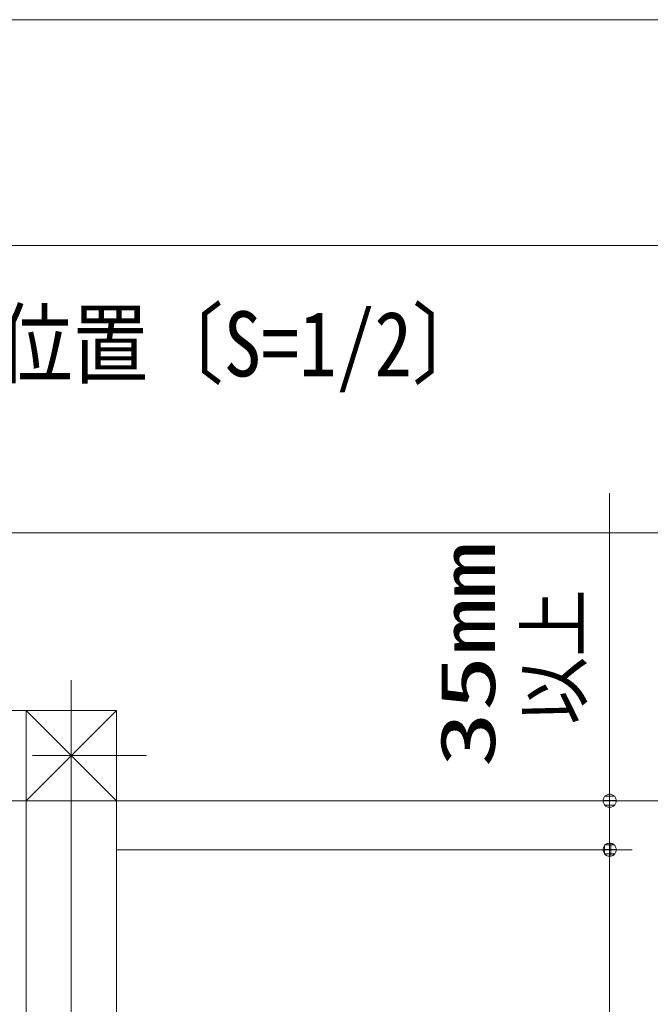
# Model space of a CAD drawing. Units: millimetres on the paper, scale 1:2. Extents: x -305 to 305, y -152 to 152.
# Drawn here: x -188.58 to -160.65, y 104.88 to 148.5 of the extents above; entities that cross this region are included whole.
import ezdxf
from ezdxf.enums import TextEntityAlignment as Align

# ---------------------------------------------------------------- set-up
doc = ezdxf.new("R2010")
doc.units = ezdxf.units.MM
doc.linetypes.add('LONG_CHAIN', pattern=[21, 18, -1, 1, -1])
for name, color, linetype, lineweight in [('0-1_S1', 7, 'Continuous', 9), ('0-3_0', 7, 'Continuous', 9), ('0-4_図面枠', 3, 'Continuous', 9), ('0-5_DEFPOINTS', 7, 'Continuous', 9)]:
    doc.layers.add(name, color=color, linetype=linetype, lineweight=lineweight)
doc.layers.add('0-7_PV', color=7, linetype='Continuous')
doc.styles.add('ＭＳ ゴシック', font='')
doc.styles.get('ＭＳ ゴシック').set_extended_font_data('MS Gothic')

# ---------------------------------------------------------------- blocks, each defined once
blk = doc.blocks.new('_DOTSMALL')
at = {"layer": '0-3_0'}
for p, q in [((0.0746, 0.1), (-0.0746, 0.1)), ((0.1223, -0.0248), (-0.1223, -0.0248))]:
    blk.add_line(p, q, dxfattribs=at)
for points in [[(0.125, 0), (0.124, 0.0157), (0.1211, 0.0311), (0.1162, 0.046), (0.1095, 0.0602), (0.1011, 0.0735), (0.0911, 0.0856), (0.0797, 0.0963), (0.067, 0.1055), (0.0532, 0.1131), (0.0386, 0.1189), (0.0234, 0.1228), (0.0078, 0.1248), (-0.0078, 0.1248), (-0.0234, 0.1228), (-0.0386, 0.1189), (-0.0532, 0.1131), (-0.067, 0.1055), (-0.0797, 0.0963), (-0.0911, 0.0856), (-0.1011, 0.0735), (-0.1095, 0.0602), (-0.1162, 0.046), (-0.1211, 0.0311), (-0.124, 0.0157), (-0.125, 0), (0, 0)], [(-0.125, 0), (-0.124, -0.0157), (-0.1211, -0.0311), (-0.1162, -0.046), (-0.1095, -0.0602), (-0.1011, -0.0735), (-0.0911, -0.0856), (-0.0797, -0.0963), (-0.067, -0.1055), (-0.0532, -0.1131), (-0.0386, -0.1189), (-0.0234, -0.1228), (-0.0078, -0.1248), (0.0078, -0.1248), (0.0234, -0.1228), (0.0386, -0.1189), (0.0532, -0.1131), (0.067, -0.1055), (0.0797, -0.0963), (0.0911, -0.0856), (0.1011, -0.0735), (0.1095, -0.0602), (0.1162, -0.046), (0.1211, -0.0311), (0.124, -0.0157), (0.125, 0), (0, 0)]]:
    blk.add_lwpolyline(points, close=True, dxfattribs=at)

msp = doc.modelspace()

# ---------------------------------------------------------------- linework, layer by layer
at = {"layer": '0-1_S1'}
for p, q in [((-162.449, 113.893), (-162.449, 127.526)), ((-203.081, 125.76), (-73.768, 125.76)), ((-248.964, 117.893), (-184.297, 117.893)), ((-188.297, 113.893), (-184.297, 117.894)), ((-188.297, 117.893), (-188.297, 53.226)), ((-188.297, 117.893), (-184.297, 113.893)), ((-184.297, 117.893), (-184.297, 53.226)), ((-248.964, 113.893), (-184.297, 113.893)), ((-184.297, 113.893), (-161.449, 113.893)), ((-184.297, 113.893), (-154.782, 113.893)), ((-162.449, 113.893), (-162.449, 111.726)), ((-184.297, 111.726), (-161.449, 111.726)), ((-184.297, 111.726), (-161.449, 111.726)), ((-162.449, 111.726), (-162.449, 58.392)), ((-162.449, 111.573), (-162.449, 109.253))]:
    msp.add_line(p, q, dxfattribs=at)
at = {"layer": '0-1_S1', "linetype": 'LONG_CHAIN'}
for p, q in [((-186.297, 119.231), (-186.297, 52.107)), ((-251.01, 115.893), (-182.964, 115.893))]:
    msp.add_line(p, q, dxfattribs=at)
at = {"layer": '0-3_0'}
for p, q in [((-162.449, 113.903), (-162.738, 113.903)), ((-162.449, 114.103), (-162.648, 114.103)), ((-162.249, 114.103), (-162.449, 114.103)), ((-162.159, 113.903), (-162.449, 113.903)), ((-162.449, 113.703), (-162.667, 113.703)), ((-162.23, 113.703), (-162.449, 113.703)), ((-162.449, 111.736), (-162.738, 111.736)), ((-162.449, 111.936), (-162.648, 111.936)), ((-162.249, 111.936), (-162.449, 111.936)), ((-162.159, 111.736), (-162.449, 111.736)), ((-162.449, 111.536), (-162.667, 111.536)), ((-162.23, 111.536), (-162.449, 111.536))]:
    msp.add_line(p, q, dxfattribs=at)
for points in [[(-162.449, 114.183), (-162.485, 114.181), (-162.521, 114.174), (-162.555, 114.163), (-162.588, 114.147), (-162.619, 114.128), (-162.647, 114.104), (-162.672, 114.078), (-162.693, 114.048), (-162.711, 114.017), (-162.724, 113.983), (-162.733, 113.947), (-162.738, 113.911), (-162.738, 113.875), (-162.733, 113.839), (-162.724, 113.803), (-162.711, 113.77), (-162.693, 113.738), (-162.672, 113.708), (-162.647, 113.682), (-162.619, 113.658), (-162.588, 113.639), (-162.555, 113.623), (-162.521, 113.612), (-162.485, 113.605), (-162.449, 113.603), (-162.449, 113.893)], [(-162.449, 113.603), (-162.412, 113.605), (-162.377, 113.612), (-162.342, 113.623), (-162.309, 113.639), (-162.278, 113.658), (-162.25, 113.682), (-162.225, 113.708), (-162.204, 113.738), (-162.186, 113.77), (-162.173, 113.803), (-162.164, 113.839), (-162.159, 113.875), (-162.159, 113.911), (-162.164, 113.947), (-162.173, 113.983), (-162.186, 114.017), (-162.204, 114.048), (-162.225, 114.078), (-162.25, 114.104), (-162.278, 114.128), (-162.309, 114.147), (-162.342, 114.163), (-162.377, 114.174), (-162.412, 114.181), (-162.449, 114.183), (-162.449, 113.893)], [(-162.449, 112.016), (-162.485, 112.013), (-162.521, 112.006), (-162.555, 111.995), (-162.588, 111.98), (-162.619, 111.96), (-162.647, 111.937), (-162.672, 111.91), (-162.693, 111.881), (-162.711, 111.849), (-162.724, 111.815), (-162.733, 111.78), (-162.738, 111.744), (-162.738, 111.707), (-162.733, 111.671), (-162.724, 111.636), (-162.711, 111.602), (-162.693, 111.57), (-162.672, 111.541), (-162.647, 111.514), (-162.619, 111.491), (-162.588, 111.471), (-162.555, 111.456), (-162.521, 111.445), (-162.485, 111.438), (-162.449, 111.436), (-162.449, 111.726)], [(-162.449, 111.436), (-162.412, 111.438), (-162.377, 111.445), (-162.342, 111.456), (-162.309, 111.471), (-162.278, 111.491), (-162.25, 111.514), (-162.225, 111.541), (-162.204, 111.57), (-162.186, 111.602), (-162.173, 111.636), (-162.164, 111.671), (-162.159, 111.707), (-162.159, 111.744), (-162.164, 111.78), (-162.173, 111.815), (-162.186, 111.849), (-162.204, 111.881), (-162.225, 111.91), (-162.25, 111.937), (-162.278, 111.96), (-162.309, 111.98), (-162.342, 111.995), (-162.377, 112.006), (-162.412, 112.013), (-162.449, 112.016), (-162.449, 111.726)]]:
    msp.add_lwpolyline(points, close=True, dxfattribs=at)
at = {"layer": '0-4_図面枠'}
msp.add_lwpolyline([(-291.017, -138.498), (108.983, -138.498), (108.983, 138.502), (-291.017, 138.502)], close=True, dxfattribs=at)
at = {"layer": '0-5_DEFPOINTS'}
msp.add_line((118.983, 148.502), (-301.017, 148.502), dxfattribs=at)

# ---------------------------------------------------------------- block references
at = {"layer": '0-1_S1', "xscale": 2.32, "yscale": 2.32, "rotation": 90}
msp.add_blockref('_DOTSMALL', (-162.449, 111.726), dxfattribs=at)

# ---------------------------------------------------------------- texts
at = {"layer": '0-1_S1', "style": 'ＭＳ ゴシック'}
for s, width, p in [('35mm', 1.5, (-166.789, 115.366)), ('以上', 0.9, (-162.979, 117.271))]:
    msp.add_text(s, height=2.441, rotation=90, dxfattribs=dict(at, width=width)).set_placement(p, align=Align.BOTTOM_LEFT)
at = {"layer": '0-7_PV', "style": 'ＭＳ ゴシック', "width": 0.85}
msp.add_text('■【設置条件】器具（コード・配管等）とび出し位置〔S=1/2〕', height=2.886, dxfattribs=at).set_placement((-263.195, 131.831), align=Align.BOTTOM_LEFT)

doc.saveas('drawing.dxf')
